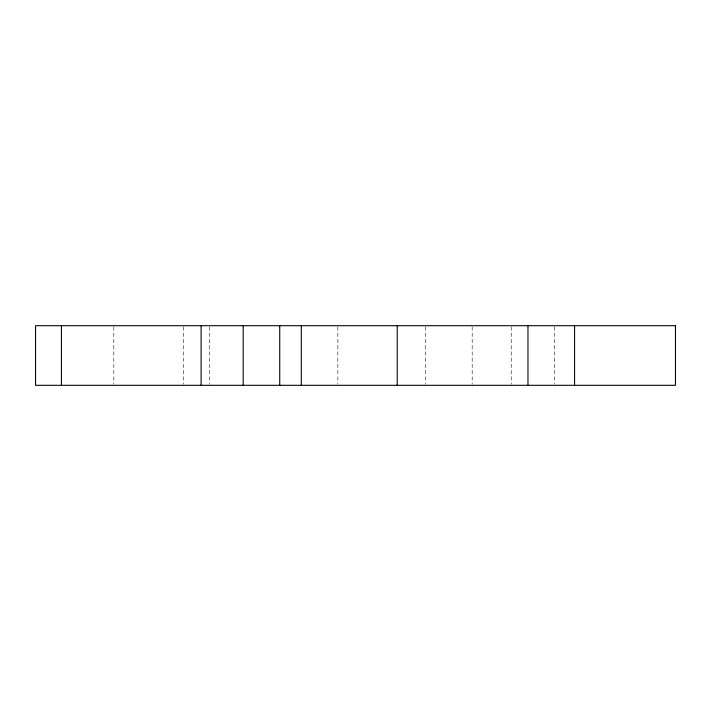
<?xml version="1.0" encoding="UTF-8"?>
<svg xmlns="http://www.w3.org/2000/svg" width="711" height="711" viewBox="0 0 711 711"><rect width="100%" height="100%" fill="white"/><g stroke="black" fill="none" stroke-linecap="round" stroke-linejoin="round"><path stroke-width="0.53" stroke-dasharray="3.56 2.67" d="M554.491 326.802L554.491 384.198M511.218 326.802L511.218 384.198M472.175 326.802L472.175 384.198M425.569 326.802L425.569 384.198M337.849 326.802L337.849 384.198M209.381 326.802L209.381 384.198M183.518 326.802L183.518 384.198M113.822 326.802L113.822 384.198"/><path stroke-width="1.07" d="M574.577 325.691L574.577 385.309M527.971 325.691L527.971 385.309M397.218 325.691L397.218 385.309M301.304 325.691L301.304 385.309M279.734 325.691L279.734 385.309M243.189 325.691L243.189 385.309M201.106 325.691L201.106 385.309M61.413 325.691L61.413 385.309M675.45 325.691L35.55 325.691L35.55 385.309L675.45 385.309L675.45 325.691"/></g></svg>
